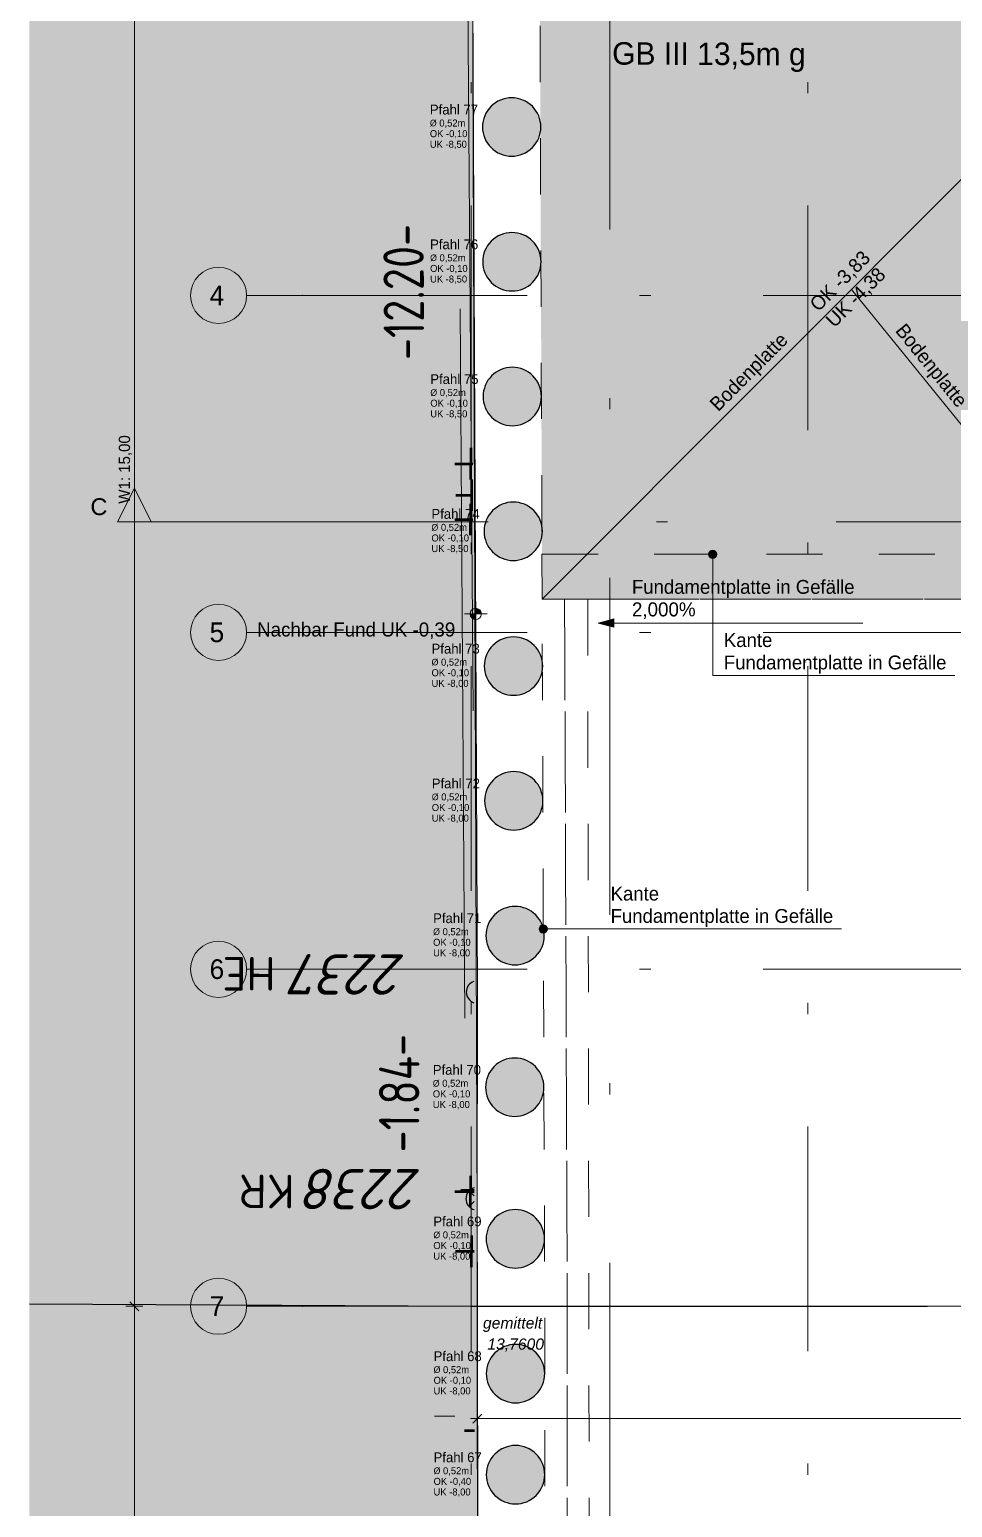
# Model space of a CAD drawing. Header units: metres. Extents: x -14 to 456, y -38 to 65.
# Drawn here: x -3.93 to 4.29, y -16.79 to -3.63 of the extents above; entities that cross this region are included whole.
import ezdxf

# ---------------------------------------------------------------- set-up
doc = ezdxf.new("R2010")
doc.units = ezdxf.units.M
doc.header["$MEASUREMENT"] = 0
for name, pattern in [('Achse', [0.004, 0.002, -0.001, 0, -0.001]), ('Baufluchtlinie', [0.013, 0.008, -0.005]), ('Schnittlinie', [0.006, 0.003, -0.0015, 0, -0.0015]), ('Strichliert_1_-1', [2, 1, -1]), ('Untersicht', [0.001, 0.0005, -0.0005])]:
    doc.linetypes.add(name, pattern=pattern)
for name, color, linetype in [('-2._Grundriss Schickerschacht PP_3_000 Achsraster', 7, 'Continuous'), ('-2._Grundriss Schickerschacht PP_3_111 Bohrpfahl - ReGeBe', 7, 'Continuous'), ('-2._Grundriss Schickerschacht PP_3_220 Bodenaufbau', 7, 'Continuous'), ('-2._Grundriss Schickerschacht PP_3_260 Fundament', 7, 'Continuous'), ('-2._Grundriss Schickerschacht PP_3_725 Nachbarbebauung', 7, 'Continuous'), ('-2._Grundriss Schickerschacht PP_3_844 Umriss 2D', 7, 'Continuous'), ('-2._Grundriss Schickerschacht PP_3_851 Marker Schnitt', 7, 'Continuous'), ('-2._Grundriss Schickerschacht PP_3_910 Allgemein Lageplan Höhen', 7, 'Continuous'), ('-2._Grundriss Schickerschacht PP_3_950 Polierplan Bemaßung', 7, 'Continuous'), ('-2._Grundriss Schickerschacht PP_3_Bauwerke_Dachlinie', 7, 'Continuous'), ('-2._Grundriss Schickerschacht PP_3_Bauwerke_Gebäude - Haus', 7, 'Continuous'), ('-2._Grundriss Schickerschacht PP_3_Bemaßen_Sperrmaß 2D', 7, 'Continuous'), ('-2._Grundriss Schickerschacht PP_3_Bemaßung', 7, 'Continuous'), ('-2._Grundriss Schickerschacht PP_3_Gelände_Geländepunkt', 7, 'Continuous'), ('-2._Grundriss Schickerschacht PP_3_Kataster Benützungsabschnitte_Straßenverkehrsanlage', 7, 'Continuous'), ('-2._Grundriss Schickerschacht PP_3_Kataster Grenzpunkte_Grenzpunkt (GP) Hausecke', 7, 'Continuous'), ('-2._Grundriss Schickerschacht PP_3_Kataster Grenzpunkte_Grenzpunkt (GP) Hausecke_Kennzeichen', 7, 'Continuous'), ('-2._Grundriss Schickerschacht PP_3_Kataster Grenzpunkte_Grenzpunkt (GP) Hausecke_Punktnummer', 7, 'Continuous'), ('-2._Grundriss Schickerschacht PP_3_Kataster Grenzpunkte_Grenzpunkt (GP) Zeichen im Fels', 7, 'Continuous'), ('-2._Grundriss Schickerschacht PP_3_Kataster Grenzpunkte_Grenzpunkt (GP) Zeichen im Fels_Kennzeichen', 7, 'Continuous'), ('-2._Grundriss Schickerschacht PP_3_Kataster Grenzpunkte_Grenzpunkt (GP) Zeichen im Fels_Punktnummer', 7, 'Continuous'), ('-2._Grundriss Schickerschacht PP_3_Kataster Grundstücke_Grundstück', 7, 'Continuous'), ('-2._Grundriss Schickerschacht PP_3_Kataster Grundstücke_Grundstück_Eigentümer', 7, 'Continuous'), ('-2._Grundriss Schickerschacht PP_3_Neubau_840 Baulinien', 7, 'Continuous')]:
    doc.layers.add(name, color=color, linetype=linetype)
doc.styles.add('ERSTELLTER_STIL_1', font='arial.ttf')
doc.styles.add('ERSTELLTER_STIL_2', font='isocpeur.ttf')
doc.styles.add('ERSTELLTER_STIL_3', font='isocpeur.ttf')
doc.styles.add('ERSTELLTER_STIL_4', font='isocpeur.ttf', dxfattribs={"width": 0.8})
doc.styles.add('ERSTELLTER_STIL_5', font='arialbi.ttf')
doc.styles.add('ERSTELLTER_STIL_6', font='')
doc.styles.get('ERSTELLTER_STIL_6').set_extended_font_data('Eurostile')
doc.linetypes.add('Grenze Grundstück', pattern='A,0,[3,415_260415_PP_VA_1_1 -2 FDM1.Shx,S=0.00031746,R=0,X=0,Y=0],-0.04,0', length=0.04)

msp = doc.modelspace()

# ---------------------------------------------------------------- hatches: boundary and pattern name
at = {"layer": '-2._Grundriss Schickerschacht PP_3_111 Bohrpfahl - ReGeBe', "linetype": 'Continuous', "lineweight": 13, "true_color": 0x3f7f02}
for points in [[(0.101, -4.5, 0.414214), (0.361, -4.76, 0.414214), (0.621, -4.5, 0.414214), (0.361, -4.24, 0.414214)], [(0.103, -5.7, 0.414214), (0.363, -5.96, 0.414214), (0.623, -5.7, 0.414214), (0.363, -5.44, 0.414214)], [(0.106, -6.9, 0.414214), (0.366, -7.16, 0.414214), (0.626, -6.9, 0.414214), (0.366, -6.64, 0.414214)], [(0.115, -8.1, 0.414214), (0.375, -8.36, 0.414214), (0.635, -8.1, 0.414214), (0.375, -7.84, 0.414214)], [(0.117, -9.3, 0.414214), (0.377, -9.56, 0.414214), (0.637, -9.3, 0.414214), (0.377, -9.04, 0.414214)], [(0.119, -10.5, 0.414214), (0.379, -10.76, 0.414214), (0.639, -10.5, 0.414214), (0.379, -10.24, 0.414214)], [(0.131, -11.7, 0.414214), (0.391, -11.96, 0.414214), (0.651, -11.7, 0.414214), (0.391, -11.44, 0.414214)], [(0.128, -13.05, 0.414214), (0.388, -13.31, 0.414214), (0.648, -13.05, 0.414214), (0.388, -12.79, 0.414214)], [(0.133, -14.4, 0.414214), (0.393, -14.66, 0.414214), (0.653, -14.4, 0.414214), (0.393, -14.14, 0.414214)], [(0.135, -15.6, 0.414214), (0.395, -15.86, 0.414214), (0.655, -15.6, 0.414214), (0.395, -15.34, 0.414214)], [(0.135, -16.5, 0.414214), (0.395, -16.76, 0.414214), (0.655, -16.5, 0.414214), (0.395, -16.24, 0.414214)]]:
    msp.add_hatch(color=76, dxfattribs=at).paths.add_polyline_path(points)
at = {"layer": '-2._Grundriss Schickerschacht PP_3_260 Fundament', "linetype": 'Continuous', "lineweight": 0, "true_color": 0x060c00}
h = msp.add_hatch(color=98, dxfattribs=at)
h.paths.add_polyline_path([(0.602, -0.6), (0.632, -8.705), (5.625, -8.705), (5.625, -3.705), (8.725, -3.705), (8.725, -5.925), (8.925, -5.925), (8.925, -5.905), (9.105, -5.905), (9.105, -4.225), (10.725, -4.225), (10.725, -5.905), (10.905, -5.905), (10.905, -6.225), (12.425, -6.225), (12.425, -9.355), (15.32, -9.355), (15.32, -8.955), (18.355, -8.955), (18.383, -0.6)])
h.paths.add_polyline_path([(1.403, -0.8), (1.403, -1.4), (0.803, -1.4), (0.803, -0.8)], flags=0)
h.paths.add_polyline_path([(17.577, -2.893), (17.577, -2.293), (18.177, -2.293), (18.177, -2.893)], flags=0)
at = {"layer": '-2._Grundriss Schickerschacht PP_3_725 Nachbarbebauung', "linetype": 'Continuous', "lineweight": 0, "true_color": 0x1f1f1f}
msp.add_hatch(color=250, dxfattribs=at).paths.add_polyline_path([(0.01, -2.079), (-3.934, -2.068), (-3.934, -23.132), (-0.127, -23.219), (0.059, -23.221), (0.053, -14.195), (0.056, -12.203)])
at = {"layer": '-2._Grundriss Schickerschacht PP_3_851 Marker Schnitt', "linetype": 'Continuous', "lineweight": 0, "true_color": 0x000000}
msp.add_hatch(color=18, dxfattribs=at).paths.add_polyline_path([(-3.15, -8.015), (-2.85, -8.015), (-3, -7.715)])
at = {"layer": '-2._Grundriss Schickerschacht PP_3_Bemaßung', "linetype": 'Continuous', "lineweight": 13, "ltscale": 1000}
msp.add_hatch(color=7, dxfattribs=at).paths.add_polyline_path([(-0.146, -15.949), (-0.146, -16.009), (0.031, -15.98), (0.031, -15.979)])
at = {"layer": '-2._Grundriss Schickerschacht PP_3_Kataster Grundstücke_Grundstück', "linetype": 'Continuous', "lineweight": 13, "true_color": 0x949494}
for points in [[(0.041, -8.835), (0.091, -8.835), (0.087, -8.816), (0.076, -8.8), (0.06, -8.789), (0.041, -8.785)], [(0.041, -8.835), (-0.009, -8.835), (-0.005, -8.854), (0.006, -8.87), (0.022, -8.881), (0.041, -8.885)]]:
    msp.add_hatch(color=252, dxfattribs=at).paths.add_polyline_path(points)
at = {"layer": '-2._Grundriss Schickerschacht PP_3_Kataster Grundstücke_Grundstück_Eigentümer', "linetype": 'Continuous', "lineweight": 0, "true_color": 0x000000}
for points in [[(2.113, -8.305), (2.116, -8.319), (2.124, -8.332), (2.136, -8.34), (2.151, -8.343), (2.165, -8.34), (2.177, -8.332), (2.185, -8.319), (2.188, -8.305), (2.185, -8.291), (2.177, -8.278), (2.165, -8.27), (2.151, -8.268), (2.136, -8.27), (2.124, -8.278), (2.116, -8.291)], [(1.132, -8.917), (1.272, -8.954), (1.272, -8.879)], [(0.604, -11.641), (0.607, -11.656), (0.615, -11.668), (0.628, -11.676), (0.642, -11.679), (0.656, -11.676), (0.668, -11.668), (0.677, -11.656), (0.679, -11.641), (0.677, -11.627), (0.668, -11.615), (0.656, -11.607), (0.642, -11.604), (0.628, -11.607), (0.615, -11.615), (0.607, -11.627)]]:
    msp.add_hatch(color=18, dxfattribs=at).paths.add_polyline_path(points)

# ---------------------------------------------------------------- linework, layer by layer
at = {"layer": '-2._Grundriss Schickerschacht PP_3_000 Achsraster', "color": 5, "linetype": 'Achse', "lineweight": 0, "ltscale": 1000}
for p, q in [((0, 3), (0, -36)), ((3, 3), (3, -36)), ((-1.5, -6), (-2, -6)), ((-1.5, -6), (21, -6)), ((-1.5, -9), (-2, -9)), ((-1.5, -9), (21, -9)), ((-1.5, -12), (-2, -12)), ((-1.5, -12), (21, -12)), ((-1.5, -15), (-2, -15)), ((-1.5, -15), (21, -15))]:
    msp.add_line(p, q, dxfattribs=at)
at = {"layer": '-2._Grundriss Schickerschacht PP_3_000 Achsraster', "color": 5, "linetype": 'Continuous', "lineweight": 0, "ltscale": 1000}
for centre in [(-2.25, -6), (-2.25, -9), (-2.25, -12), (-2.25, -15)]:
    msp.add_circle(centre, 0.25, dxfattribs=at)
at = {"layer": '-2._Grundriss Schickerschacht PP_3_000 Achsraster', "color": 5, "linetype": 'Achse', "lineweight": 0, "ltscale": 1000}
for p in [(-1.5, -6), (-1.5, -6), (-1.5, -9), (-1.5, -9), (-1.5, -12), (-1.5, -12), (-1.5, -15), (-1.5, -15)]:
    msp.add_point(p, dxfattribs=at)
at = {"layer": '-2._Grundriss Schickerschacht PP_3_111 Bohrpfahl - ReGeBe', "color": 7, "linetype": 'Continuous', "lineweight": 25, "ltscale": 1000, "flags": 128}
for points in [[(0.101, -4.5, 0.414214), (0.361, -4.76, 0.414214), (0.621, -4.5, 0.414214), (0.361, -4.24, 0.414214)], [(0.103, -5.7, 0.414214), (0.363, -5.96, 0.414214), (0.623, -5.7, 0.414214), (0.363, -5.44, 0.414214)], [(0.106, -6.9, 0.414214), (0.366, -7.16, 0.414214), (0.626, -6.9, 0.414214), (0.366, -6.64, 0.414214)], [(0.115, -8.1, 0.414214), (0.375, -8.36, 0.414214), (0.635, -8.1, 0.414214), (0.375, -7.84, 0.414214)], [(0.117, -9.3, 0.414214), (0.377, -9.56, 0.414214), (0.637, -9.3, 0.414214), (0.377, -9.04, 0.414214)], [(0.119, -10.5, 0.414214), (0.379, -10.76, 0.414214), (0.639, -10.5, 0.414214), (0.379, -10.24, 0.414214)], [(0.131, -11.7, 0.414214), (0.391, -11.96, 0.414214), (0.651, -11.7, 0.414214), (0.391, -11.44, 0.414214)], [(0.128, -13.05, 0.414214), (0.388, -13.31, 0.414214), (0.648, -13.05, 0.414214), (0.388, -12.79, 0.414214)], [(0.133, -14.4, 0.414214), (0.393, -14.66, 0.414214), (0.653, -14.4, 0.414214), (0.393, -14.14, 0.414214)], [(0.135, -15.6, 0.414214), (0.395, -15.86, 0.414214), (0.655, -15.6, 0.414214), (0.395, -15.34, 0.414214)], [(0.135, -16.5, 0.414214), (0.395, -16.76, 0.414214), (0.655, -16.5, 0.414214), (0.395, -16.24, 0.414214)]]:
    msp.add_lwpolyline(points, format="xyb", close=True, dxfattribs=at)
at = {"layer": '-2._Grundriss Schickerschacht PP_3_220 Bodenaufbau', "color": 8, "linetype": 'Untersicht', "lineweight": 13, "ltscale": 1000, "flags": 128}
for points in [[(0.832, -8.705), (1.038, -8.705)], [(0.855, -20.603), (0.855, -14.867), (0.832, -8.705)], [(1.038, -8.705), (1.057, -20.603)]]:
    msp.add_lwpolyline(points, dxfattribs=at)
at = {"layer": '-2._Grundriss Schickerschacht PP_3_260 Fundament', "color": 7, "linetype": 'Untersicht', "lineweight": 13, "ltscale": 1000, "true_color": 0xf4f4f4, "flags": 128}
msp.add_lwpolyline([(0.602, -0.6), (0.632, -8.705), (5.625, -8.705), (5.625, -3.705), (8.725, -3.705), (8.725, -5.925), (8.925, -5.925), (8.925, -5.905), (9.105, -5.905), (9.105, -4.225), (10.725, -4.225), (10.725, -5.905), (10.905, -5.905), (10.905, -6.225), (12.425, -6.225), (12.425, -9.355), (15.32, -9.355), (15.32, -8.955), (18.355, -8.955), (18.383, -0.6)], close=True, dxfattribs=at)
at = {"layer": '-2._Grundriss Schickerschacht PP_3_260 Fundament', "color": 8, "linetype": 'Untersicht', "lineweight": 13, "ltscale": 1000, "flags": 128}
for points in [[(0.63, -8.305), (0.632, -8.705)], [(0.63, -8.305), (5.225, -8.305)], [(0.632, -8.705), (0.832, -8.705)], [(0.655, -20.603), (0.655, -14.999), (0.632, -8.705)], [(0.832, -8.705), (1.038, -8.705)], [(0.832, -8.705), (0.855, -14.867), (0.855, -20.603)], [(1.038, -8.705), (5.225, -8.705)], [(1.038, -8.705), (1.057, -20.603)]]:
    msp.add_lwpolyline(points, dxfattribs=at)
at = {"layer": '-2._Grundriss Schickerschacht PP_3_725 Nachbarbebauung', "color": 8, "linetype": 'Continuous', "lineweight": 13, "ltscale": 1000, "flags": 128}
msp.add_lwpolyline([(-3.934, -23.132), (-0.127, -23.219), (0.059, -23.221), (0.053, -14.195), (0.056, -12.203), (0.01, -2.079), (-3.934, -2.068)], dxfattribs=at)
at = {"layer": '-2._Grundriss Schickerschacht PP_3_851 Marker Schnitt', "color": 7, "linetype": 'Schnittlinie', "lineweight": 13, "ltscale": 1000}
for p, q in [((1.235, 3.686), (1.235, -18.638)), ((-2.85, -8.015), (14.674, -8.015))]:
    msp.add_line(p, q, dxfattribs=at)
at = {"layer": '-2._Grundriss Schickerschacht PP_3_851 Marker Schnitt', "color": 7, "linetype": 'Continuous', "lineweight": 13, "ltscale": 1000, "flags": 128}
msp.add_lwpolyline([(-3.15, -8.015), (-2.85, -8.015), (-3, -7.715)], close=True, dxfattribs=at)
at = {"layer": '-2._Grundriss Schickerschacht PP_3_910 Allgemein Lageplan Höhen', "color": 7, "linetype": 'Continuous', "lineweight": 13, "ltscale": 1000}
for p, q in [((0.005, -15), (0.105, -15)), ((0.055, -15.05), (0.055, -14.95))]:
    msp.add_line(p, q, dxfattribs=at)
at = {"layer": '-2._Grundriss Schickerschacht PP_3_Bauwerke_Dachlinie', "color": 112, "linetype": 'Strichliert_1_-1', "lineweight": 13, "ltscale": 1000, "true_color": 0x00cd60}
msp.add_line((-0.057, -12.436), (-0.098, -6.12), dxfattribs=at)
at = {"layer": '-2._Grundriss Schickerschacht PP_3_Bauwerke_Gebäude - Haus', "color": 7, "linetype": 'Continuous', "lineweight": 13, "ltscale": 1000, "true_color": 0xefefef}
msp.add_line((-0.037, -2.44), (0.019, -9.698), dxfattribs=at)
at = {"layer": '-2._Grundriss Schickerschacht PP_3_Bemaßung', "color": 7, "linetype": 'Continuous', "lineweight": 13, "ltscale": 1000}
msp.add_line((-0.146, -15.979), (-0.326, -15.979), dxfattribs=at)
at = {"layer": '-2._Grundriss Schickerschacht PP_3_Gelände_Geländepunkt', "color": 7, "linetype": 'Continuous', "lineweight": 50, "ltscale": 1000}
for p, q in [((-0.004, -7.358), (-0.006, -7.638)), ((-0.145, -7.498), (0.015, -7.498)), ((0.003, -7.638), (0.002, -7.918)), ((-0.137, -7.777), (0.015, -7.778)), ((-0.006, -7.854), (-0.008, -8.134)), ((-0.147, -7.994), (0.016, -7.994)), ((-0.007, -13.838), (-0.008, -14.118)), ((-0.147, -13.978), (0.027, -13.978)), ((-0.091, -13.967), (0.027, -13.968)), ((0.002, -14.371), (0.001, -14.651)), ((-0.139, -14.511), (0.028, -14.511)), ((-0.06, -16.107), (0.031, -16.107))]:
    msp.add_line(p, q, dxfattribs=at)
at = {"layer": '-2._Grundriss Schickerschacht PP_3_Kataster Benützungsabschnitte_Straßenverkehrsanlage', "color": 1, "linetype": 'Baufluchtlinie', "lineweight": 25, "ltscale": 1000, "true_color": 0xfb0106, "flags": 128}
msp.add_lwpolyline([(-3.934, -14.978), (0, -15), (18.988, -15.001), (22.849, -15.004)], dxfattribs=at)
at = {"layer": '-2._Grundriss Schickerschacht PP_3_Kataster Grenzpunkte_Grenzpunkt (GP) Hausecke', "color": 7, "linetype": 'Continuous', "lineweight": 25, "ltscale": 1000}
msp.add_arc((0.056, -12.203), 0.1, 109.1073, 251.1166, dxfattribs=at)
at = {"layer": '-2._Grundriss Schickerschacht PP_3_Kataster Grenzpunkte_Grenzpunkt (GP) Zeichen im Fels', "color": 7, "linetype": 'Continuous', "lineweight": 25, "ltscale": 1000, "flags": 128}
for points in [[(-0.018, -13.972), (0.027, -14.018)], [(0.027, -14.068), (-0.018, -14.114)]]:
    msp.add_lwpolyline(points, dxfattribs=at)
at = {"layer": '-2._Grundriss Schickerschacht PP_3_Kataster Grenzpunkte_Grenzpunkt (GP) Zeichen im Fels', "color": 7, "linetype": 'Continuous', "lineweight": 25, "ltscale": 1000}
msp.add_arc((0.053, -14.043), 0.1, 104.7262, 255.4977, dxfattribs=at)
at = {"layer": '-2._Grundriss Schickerschacht PP_3_Kataster Grundstücke_Grundstück', "color": 1, "linetype": 'Continuous', "lineweight": 13, "ltscale": 1000, "true_color": 0xfb0106}
for p, q in [((-3, -15), (-3, 0)), ((-2.925, -15), (-3.075, -15)), ((-2.925, -15), (-3.075, -15)), ((-3.04, -14.96), (-2.96, -15.04)), ((-2.96, -15.04), (-3.04, -14.96)), ((-3, -15), (-3, -14.94)), ((-3, -15.06), (-3, -15)), ((-3, -21.365), (-3, -15)), ((-0.005, -16), (0.055, -16)), ((0.095, -15.96), (0.015, -16.04)), ((0.055, -16.075), (0.055, -15.925)), ((0.055, -16), (18.935, -16))]:
    msp.add_line(p, q, dxfattribs=at)
at = {"layer": '-2._Grundriss Schickerschacht PP_3_Kataster Grundstücke_Grundstück', "color": 252, "linetype": 'Continuous', "lineweight": 13, "ltscale": 1000, "true_color": 0x949494}
for p, q in [((0.041, -8.735), (0.041, -8.935)), ((0.141, -8.835), (-0.059, -8.835))]:
    msp.add_line(p, q, dxfattribs=at)
msp.add_circle((0.041, -8.835), 0.05, dxfattribs=at)
at = {"layer": '-2._Grundriss Schickerschacht PP_3_Kataster Grundstücke_Grundstück_Eigentümer', "color": 7, "linetype": 'Continuous', "lineweight": 13, "ltscale": 1000}
for p, q in [((0.632, -8.705), (5.625, -3.705)), ((3.387, -5.947), (5.625, -8.705)), ((2.151, -8.343), (2.151, -9.384)), ((1.132, -8.917), (1.272, -8.879)), ((1.132, -8.917), (1.272, -8.954)), ((1.272, -8.879), (1.272, -8.954)), ((1.272, -8.917), (1.332, -8.917)), ((1.332, -8.917), (1.432, -8.917)), ((1.432, -8.917), (3.489, -8.917)), ((2.151, -9.384), (2.251, -9.384)), ((2.251, -9.384), (4.308, -9.384)), ((0.679, -11.641), (1.142, -11.641)), ((1.142, -11.641), (1.242, -11.641)), ((1.242, -11.641), (3.299, -11.641))]:
    msp.add_line(p, q, dxfattribs=at)
for centre in [(2.151, -8.305), (0.642, -11.641)]:
    msp.add_circle(centre, 0.0375, dxfattribs=at)
at = {"layer": '-2._Grundriss Schickerschacht PP_3_Neubau_840 Baulinien', "color": 76, "linetype": 'Grenze Grundstück', "lineweight": 13, "ltscale": 1000, "true_color": 0x3f7f02, "flags": 128}
msp.add_lwpolyline([(0, 0), (18.985, -0.001), (18.935, -15), (18.9, -21.365), (18.85, -31.325), (0.066, -34.027), (0.065, -21.365), (0.055, -15)], close=True, dxfattribs=at)

# ---------------------------------------------------------------- texts
at = {"layer": '-2._Grundriss Schickerschacht PP_3_000 Achsraster', "color": 5, "linetype": 'Continuous', "lineweight": 0, "char_height": 0.175, "attachment_point": 1, "style": 'ERSTELLTER_STIL_6'}
for s, insert in [('\\A1;{\\pql;\\pt0;\\fEurostile|b0|i0|c0|p0;\\W1.000000;4}', (-2.33, -5.912)), ('\\A1;{\\pql;\\pt0;\\fEurostile|b0|i0|c0|p0;\\W1.000000;5}', (-2.33, -8.912)), ('\\A1;{\\pql;\\pt0;\\fEurostile|b0|i0|c0|p0;\\W1.000000;6}', (-2.33, -11.911)), ('\\A1;{\\pql;\\pt0;\\fEurostile|b0|i0|c0|p0;\\W1.000000;7}', (-2.33, -14.912))]:
    msp.add_mtext(s, dxfattribs=dict(at, insert=insert))
at = {"layer": '-2._Grundriss Schickerschacht PP_3_844 Umriss 2D', "color": 1, "linetype": 'Continuous', "lineweight": 13, "true_color": 0xfb0106, "insert": (1.255, -4.005), "char_height": 0.2, "attachment_point": 7, "rotation": 359.784, "style": 'ERSTELLTER_STIL_6'}
msp.add_mtext('\\A1;{\\pql;\\fEurostile|b0|i0|c0|p0;\\W1.000000;GB III 13,5m g }', dxfattribs=at)
at = {"layer": '-2._Grundriss Schickerschacht PP_3_851 Marker Schnitt', "color": 7, "linetype": 'Continuous', "lineweight": 13, "insert": (-3.24, -7.958), "char_height": 0.15, "attachment_point": 9, "style": 'ERSTELLTER_STIL_1'}
msp.add_mtext('\\A1;{\\pqr;\\pt0;\\fArial|b0|i0|c0|p0;\\W1.000000;C}', dxfattribs=at)
at = {"layer": '-2._Grundriss Schickerschacht PP_3_910 Allgemein Lageplan Höhen', "color": 7, "linetype": 'Continuous', "lineweight": 13, "char_height": 0.1, "attachment_point": 1, "style": 'ERSTELLTER_STIL_5'}
for s, insert in [('\\A1;{\\pql;\\fArial Italic|b0|i0|c0|p0;\\W1.000000;gemittelt}', (0.105, -15.099)), ('\\A1;{\\pql;\\fArial Italic|b0|i0|c0|p0;\\W1.000000; 13,7600}', (0.105, -15.287))]:
    msp.add_mtext(s, dxfattribs=dict(at, insert=insert))
at = {"layer": '-2._Grundriss Schickerschacht PP_3_950 Polierplan Bemaßung', "color": 1, "linetype": 'Continuous', "lineweight": 13, "true_color": 0xfb0106, "insert": (-3.02, -7.854), "char_height": 0.1, "width": 0.70752, "attachment_point": 7, "rotation": 90, "style": 'ERSTELLTER_STIL_6'}
msp.add_mtext('\\A1;{\\pql;\\fEurostile|b0|i0|c0|p0;\\W1.000000;W1: 15,00}', dxfattribs=at)
at = {"layer": '-2._Grundriss Schickerschacht PP_3_950 Polierplan Bemaßung', "color": 252, "linetype": 'Continuous', "lineweight": 13, "true_color": 0x949494, "insert": (-1.907, -9.06), "char_height": 0.125, "width": 1.84745, "attachment_point": 7, "style": 'ERSTELLTER_STIL_6'}
msp.add_mtext('\\A1;{\\pql;\\fEurostile|b0|i0|c0|p0;\\W1.000000;Nachbar Fund UK -0,39}', dxfattribs=at)
at = {"layer": '-2._Grundriss Schickerschacht PP_3_Bemaßen_Sperrmaß 2D', "color": 7, "linetype": 'Continuous', "lineweight": 25, "char_height": 0.36, "attachment_point": 5, "style": 'ERSTELLTER_STIL_4'}
for s, insert, rotation in [('\\A1;{\\pqc;\\fISOCPEUR|b0|i0|c0|p0;\\W0.800000;-12.20-}', (-0.601, -5.969), 90.2648), ('\\A1;{\\pqc;\\fISOCPEUR|b0|i0|c0|p0;\\W0.800000;-1.84-}', (-0.641, -13.103), 89.8841)]:
    msp.add_mtext(s, dxfattribs=dict(at, insert=insert, rotation=rotation))
at = {"layer": '-2._Grundriss Schickerschacht PP_3_Kataster Grenzpunkte_Grenzpunkt (GP) Hausecke_Kennzeichen', "color": 7, "linetype": 'Continuous', "lineweight": 25, "insert": (-1.741, -11.89), "char_height": 0.3, "attachment_point": 7, "rotation": 179.7403, "style": 'ERSTELLTER_STIL_3'}
msp.add_mtext('\\A1;{\\pql;\\fISOCPEUR|b0|i0|c0|p0;\\W1.000000;HE}', dxfattribs=at)
at = {"layer": '-2._Grundriss Schickerschacht PP_3_Kataster Grenzpunkte_Grenzpunkt (GP) Hausecke_Punktnummer', "color": 7, "linetype": 'Continuous', "lineweight": 25, "insert": (-0.578, -11.868), "char_height": 0.36, "attachment_point": 7, "rotation": 179.7403, "style": 'ERSTELLTER_STIL_2'}
msp.add_mtext('\\A1;{\\pql;\\fISOCPEUR|b0|i1|c0|p0;\\W1.000000;2237}', dxfattribs=at)
at = {"layer": '-2._Grundriss Schickerschacht PP_3_Kataster Grenzpunkte_Grenzpunkt (GP) Zeichen im Fels_Kennzeichen', "color": 7, "linetype": 'Continuous', "lineweight": 25, "insert": (-1.572, -13.829), "char_height": 0.3, "attachment_point": 7, "rotation": 179.7403, "style": 'ERSTELLTER_STIL_3'}
msp.add_mtext('\\A1;{\\pql;\\fISOCPEUR|b0|i0|c0|p0;\\W1.000000;KR}', dxfattribs=at)
at = {"layer": '-2._Grundriss Schickerschacht PP_3_Kataster Grenzpunkte_Grenzpunkt (GP) Zeichen im Fels_Punktnummer', "color": 7, "linetype": 'Continuous', "lineweight": 25, "insert": (-0.437, -13.779), "char_height": 0.36, "attachment_point": 7, "rotation": 179.7403, "style": 'ERSTELLTER_STIL_2'}
msp.add_mtext('\\A1;{\\pql;\\fISOCPEUR|b0|i1|c0|p0;\\W1.000000;2238}', dxfattribs=at)
at = {"layer": '-2._Grundriss Schickerschacht PP_3_Kataster Grundstücke_Grundstück', "color": 7, "linetype": 'Continuous', "lineweight": 13, "char_height": 0.0875, "attachment_point": 4, "line_spacing_factor": 0.907049, "style": 'ERSTELLTER_STIL_6'}
for s, insert in [('\\A1;{\\pql;\\fEurostile|b0|i0|c0|p0;\\W1.000000;Pfahl 77\\P\\pql;\\fEurostile|b0|i0|c0|p0;\\H0.672269x;\\W1.000000;Ø\\fEurostile|b0|i0|c0|p0;\\H1.062500x;\\W1.000000; \\fEurostile|b0|i0|c0|p0;\\W1.000000;0,52\\fEurostile|b0|i0|c0|p0;\\W1.000000;m\\P\\pql;\\fEurostile|b0|i0|c0|p0;\\W1.000000;OK \\fEurostile|b0|i0|c0|p0;\\W1.000000;-0,10\\P\\pql;\\fEurostile|b0|i0|c0|p0;\\W1.000000;UK \\fEurostile|b0|i0|c0|p0;\\W1.000000;-8,50}', (-0.368, -4.499)), ('\\A1;{\\pql;\\fEurostile|b0|i0|c0|p0;\\W1.000000;Pfahl 76\\P\\pql;\\fEurostile|b0|i0|c0|p0;\\H0.672269x;\\W1.000000;Ø\\fEurostile|b0|i0|c0|p0;\\H1.062500x;\\W1.000000; \\fEurostile|b0|i0|c0|p0;\\W1.000000;0,52\\fEurostile|b0|i0|c0|p0;\\W1.000000;m\\P\\pql;\\fEurostile|b0|i0|c0|p0;\\W1.000000;OK \\fEurostile|b0|i0|c0|p0;\\W1.000000;-0,10\\P\\pql;\\fEurostile|b0|i0|c0|p0;\\W1.000000;UK \\fEurostile|b0|i0|c0|p0;\\W1.000000;-8,50}', (-0.366, -5.699)), ('\\A1;{\\pql;\\fEurostile|b0|i0|c0|p0;\\W1.000000;Pfahl 75\\P\\pql;\\fEurostile|b0|i0|c0|p0;\\H0.672269x;\\W1.000000;Ø\\fEurostile|b0|i0|c0|p0;\\H1.062500x;\\W1.000000; \\fEurostile|b0|i0|c0|p0;\\W1.000000;0,52\\fEurostile|b0|i0|c0|p0;\\W1.000000;m\\P\\pql;\\fEurostile|b0|i0|c0|p0;\\W1.000000;OK \\fEurostile|b0|i0|c0|p0;\\W1.000000;-0,10\\P\\pql;\\fEurostile|b0|i0|c0|p0;\\W1.000000;UK \\fEurostile|b0|i0|c0|p0;\\W1.000000;-8,50}', (-0.364, -6.899)), ('\\A1;{\\pql;\\fEurostile|b0|i0|c0|p0;\\W1.000000;Pfahl 74\\P\\pql;\\fEurostile|b0|i0|c0|p0;\\H0.672269x;\\W1.000000;Ø\\fEurostile|b0|i0|c0|p0;\\H1.062500x;\\W1.000000; \\fEurostile|b0|i0|c0|p0;\\W1.000000;0,52\\fEurostile|b0|i0|c0|p0;\\W1.000000;m\\P\\pql;\\fEurostile|b0|i0|c0|p0;\\W1.000000;OK \\fEurostile|b0|i0|c0|p0;\\W1.000000;-0,10\\P\\pql;\\fEurostile|b0|i0|c0|p0;\\W1.000000;UK \\fEurostile|b0|i0|c0|p0;\\W1.000000;-8,50}', (-0.354, -8.099)), ('\\A1;{\\pql;\\fEurostile|b0|i0|c0|p0;\\W1.000000;Pfahl 73\\P\\pql;\\fEurostile|b0|i0|c0|p0;\\H0.672269x;\\W1.000000;Ø\\fEurostile|b0|i0|c0|p0;\\H1.062500x;\\W1.000000; \\fEurostile|b0|i0|c0|p0;\\W1.000000;0,52\\fEurostile|b0|i0|c0|p0;\\W1.000000;m\\P\\pql;\\fEurostile|b0|i0|c0|p0;\\W1.000000;OK \\fEurostile|b0|i0|c0|p0;\\W1.000000;-0,10\\P\\pql;\\fEurostile|b0|i0|c0|p0;\\W1.000000;UK \\fEurostile|b0|i0|c0|p0;\\W1.000000;-8,00}', (-0.353, -9.299)), ('\\A1;{\\pql;\\fEurostile|b0|i0|c0|p0;\\W1.000000;Pfahl 72\\P\\pql;\\fEurostile|b0|i0|c0|p0;\\H0.672269x;\\W1.000000;Ø\\fEurostile|b0|i0|c0|p0;\\H1.062500x;\\W1.000000; \\fEurostile|b0|i0|c0|p0;\\W1.000000;0,52\\fEurostile|b0|i0|c0|p0;\\W1.000000;m\\P\\pql;\\fEurostile|b0|i0|c0|p0;\\W1.000000;OK \\fEurostile|b0|i0|c0|p0;\\W1.000000;-0,10\\P\\pql;\\fEurostile|b0|i0|c0|p0;\\W1.000000;UK \\fEurostile|b0|i0|c0|p0;\\W1.000000;-8,00}', (-0.351, -10.499)), ('\\A1;{\\pql;\\fEurostile|b0|i0|c0|p0;\\W1.000000;Pfahl 71\\P\\pql;\\fEurostile|b0|i0|c0|p0;\\H0.672269x;\\W1.000000;Ø\\fEurostile|b0|i0|c0|p0;\\H1.062500x;\\W1.000000; \\fEurostile|b0|i0|c0|p0;\\W1.000000;0,52\\fEurostile|b0|i0|c0|p0;\\W1.000000;m\\P\\pql;\\fEurostile|b0|i0|c0|p0;\\W1.000000;OK \\fEurostile|b0|i0|c0|p0;\\W1.000000;-0,10\\P\\pql;\\fEurostile|b0|i0|c0|p0;\\W1.000000;UK \\fEurostile|b0|i0|c0|p0;\\W1.000000;-8,00}', (-0.339, -11.699)), ('\\A1;{\\pql;\\fEurostile|b0|i0|c0|p0;\\W1.000000;Pfahl 70\\P\\pql;\\fEurostile|b0|i0|c0|p0;\\H0.672269x;\\W1.000000;Ø\\fEurostile|b0|i0|c0|p0;\\H1.062500x;\\W1.000000; \\fEurostile|b0|i0|c0|p0;\\W1.000000;0,52\\fEurostile|b0|i0|c0|p0;\\W1.000000;m\\P\\pql;\\fEurostile|b0|i0|c0|p0;\\W1.000000;OK \\fEurostile|b0|i0|c0|p0;\\W1.000000;-0,10\\P\\pql;\\fEurostile|b0|i0|c0|p0;\\W1.000000;UK \\fEurostile|b0|i0|c0|p0;\\W1.000000;-8,00}', (-0.342, -13.049)), ('\\A1;{\\pql;\\fEurostile|b0|i0|c0|p0;\\W1.000000;Pfahl 69\\P\\pql;\\fEurostile|b0|i0|c0|p0;\\H0.672269x;\\W1.000000;Ø\\fEurostile|b0|i0|c0|p0;\\H1.062500x;\\W1.000000; \\fEurostile|b0|i0|c0|p0;\\W1.000000;0,52\\fEurostile|b0|i0|c0|p0;\\W1.000000;m\\P\\pql;\\fEurostile|b0|i0|c0|p0;\\W1.000000;OK \\fEurostile|b0|i0|c0|p0;\\W1.000000;-0,10\\P\\pql;\\fEurostile|b0|i0|c0|p0;\\W1.000000;UK \\fEurostile|b0|i0|c0|p0;\\W1.000000;-8,00}', (-0.337, -14.399)), ('\\A1;{\\pql;\\fEurostile|b0|i0|c0|p0;\\W1.000000;Pfahl 68\\P\\pql;\\fEurostile|b0|i0|c0|p0;\\H0.672269x;\\W1.000000;Ø\\fEurostile|b0|i0|c0|p0;\\H1.062500x;\\W1.000000; \\fEurostile|b0|i0|c0|p0;\\W1.000000;0,52\\fEurostile|b0|i0|c0|p0;\\W1.000000;m\\P\\pql;\\fEurostile|b0|i0|c0|p0;\\W1.000000;OK \\fEurostile|b0|i0|c0|p0;\\W1.000000;-0,10\\P\\pql;\\fEurostile|b0|i0|c0|p0;\\W1.000000;UK \\fEurostile|b0|i0|c0|p0;\\W1.000000;-8,00}', (-0.335, -15.599)), ('\\A1;{\\pql;\\fEurostile|b0|i0|c0|p0;\\W1.000000;Pfahl 67\\P\\pql;\\fEurostile|b0|i0|c0|p0;\\H0.672269x;\\W1.000000;Ø\\fEurostile|b0|i0|c0|p0;\\H1.062500x;\\W1.000000; \\fEurostile|b0|i0|c0|p0;\\W1.000000;0,52\\fEurostile|b0|i0|c0|p0;\\W1.000000;m\\P\\pql;\\fEurostile|b0|i0|c0|p0;\\W1.000000;OK \\fEurostile|b0|i0|c0|p0;\\W1.000000;-0,40\\P\\pql;\\fEurostile|b0|i0|c0|p0;\\W1.000000;UK \\fEurostile|b0|i0|c0|p0;\\W1.000000;-8,00}', (-0.335, -16.499))]:
    msp.add_mtext(s, dxfattribs=dict(at, insert=insert))
at = {"layer": '-2._Grundriss Schickerschacht PP_3_Kataster Grundstücke_Grundstück_Eigentümer', "color": 7, "linetype": 'Continuous', "lineweight": 13, "insert": (3.132, -6.191), "char_height": 0.125, "attachment_point": 4, "rotation": 45.0397, "line_spacing_factor": 0.968161, "style": 'ERSTELLTER_STIL_6'}
msp.add_mtext('\\A1;{\\pql;\\fEurostile|b0|i0|c0|p0;\\W1.000000;OK \\fEurostile|b0|i0|c0|p0;\\W1.000000;\\fEurostile|b0|i0|c0|p0;\\W1.000000;-3,83\\fEurostile|b0|i0|c0|p0;\\W1.000000;\\A1{\\H.66x;\\S^  ;}\\fEurostile|b0|i0|c0|p0;\\W1.000000;\\fEurostile|b0|i0|c0|p0;\\W1.000000;\\P\\pql;\\fEurostile|b0|i0|c0|p0;\\W1.000000;UK \\fEurostile|b0|i0|c0|p0;\\W1.000000;\\fEurostile|b0|i0|c0|p0;\\W1.000000;-4,38\\fEurostile|b0|i0|c0|p0;\\W1.000000;\\A1{\\H.66x;\\S^  ;}\\fEurostile|b0|i0|c0|p0;\\W1.000000;\\fEurostile|b0|i0|c0|p0;\\W1.000000;}', dxfattribs=at)
at = {"layer": '-2._Grundriss Schickerschacht PP_3_Kataster Grundstücke_Grundstück_Eigentümer', "color": 7, "linetype": 'Continuous', "lineweight": 13, "char_height": 0.125, "attachment_point": 4, "style": 'ERSTELLTER_STIL_6'}
for insert, rotation in [((3.711, -6.365), 309.0582), ((2.256, -7.095), 45.0397)]:
    msp.add_mtext('\\A1;{\\pql;\\fEurostile|b0|i0|c0|p0;\\W1.000000;\\fEurostile|b0|i0|c0|p0;\\W1.000000;\\fEurostile|b0|i0|c0|p0;\\W1.000000;Bodenplatte\\fEurostile|b0|i0|c0|p0;\\W1.000000;\\A1{\\H.66x;\\S^  ;}\\fEurostile|b0|i0|c0|p0;\\W1.000000;\\fEurostile|b0|i0|c0|p0;\\W1.000000;\\P\\pql;\\fEurostile|b0|i0|c0|p0;\\W1.000000;\\fEurostile|b0|i0|c0|p0;\\W1.000000;\\fEurostile|b0|i0|c0|p0;\\W1.000000;\\fEurostile|b0|i0|c0|p0;\\W1.000000;\\A1{\\H.66x;\\S^  ;}\\fEurostile|b0|i0|c0|p0;\\W1.000000;\\fEurostile|b0|i0|c0|p0;\\W1.000000;}', dxfattribs=dict(at, insert=insert, rotation=rotation))
at = {"layer": '-2._Grundriss Schickerschacht PP_3_Kataster Grundstücke_Grundstück_Eigentümer', "color": 7, "linetype": 'Continuous', "lineweight": 13, "char_height": 0.12347, "attachment_point": 7, "style": 'ERSTELLTER_STIL_6'}
for s, insert, line_spacing_factor in [('\\A1;{\\pql;\\fEurostile|b0|i0|c0|p0;\\W1.000000;Fundamentplatte in Gefälle\\P\\pql;\\fEurostile|b0|i0|c0|p0;\\H1.012359x;\\W1.000000;2,000\\fEurostile|b0|i0|c0|p0;\\W1.000000;%}', (1.432, -8.881), 0.969687), ('\\A1;{\\pql;\\fEurostile|b0|i0|c0|p0;\\W1.000000;Kante \\P\\pql;\\fEurostile|b0|i0|c0|p0;\\W1.000000;Fundamentplatte in Gefälle}', (2.251, -9.367), 0.968199), ('\\A1;{\\pql;\\fEurostile|b0|i0|c0|p0;\\W1.000000;Kante \\P\\pql;\\fEurostile|b0|i0|c0|p0;\\W1.000000;Fundamentplatte in Gefälle}', (1.242, -11.624), 0.968199)]:
    msp.add_mtext(s, dxfattribs=dict(at, insert=insert, line_spacing_factor=line_spacing_factor))

doc.saveas('drawing.dxf')
